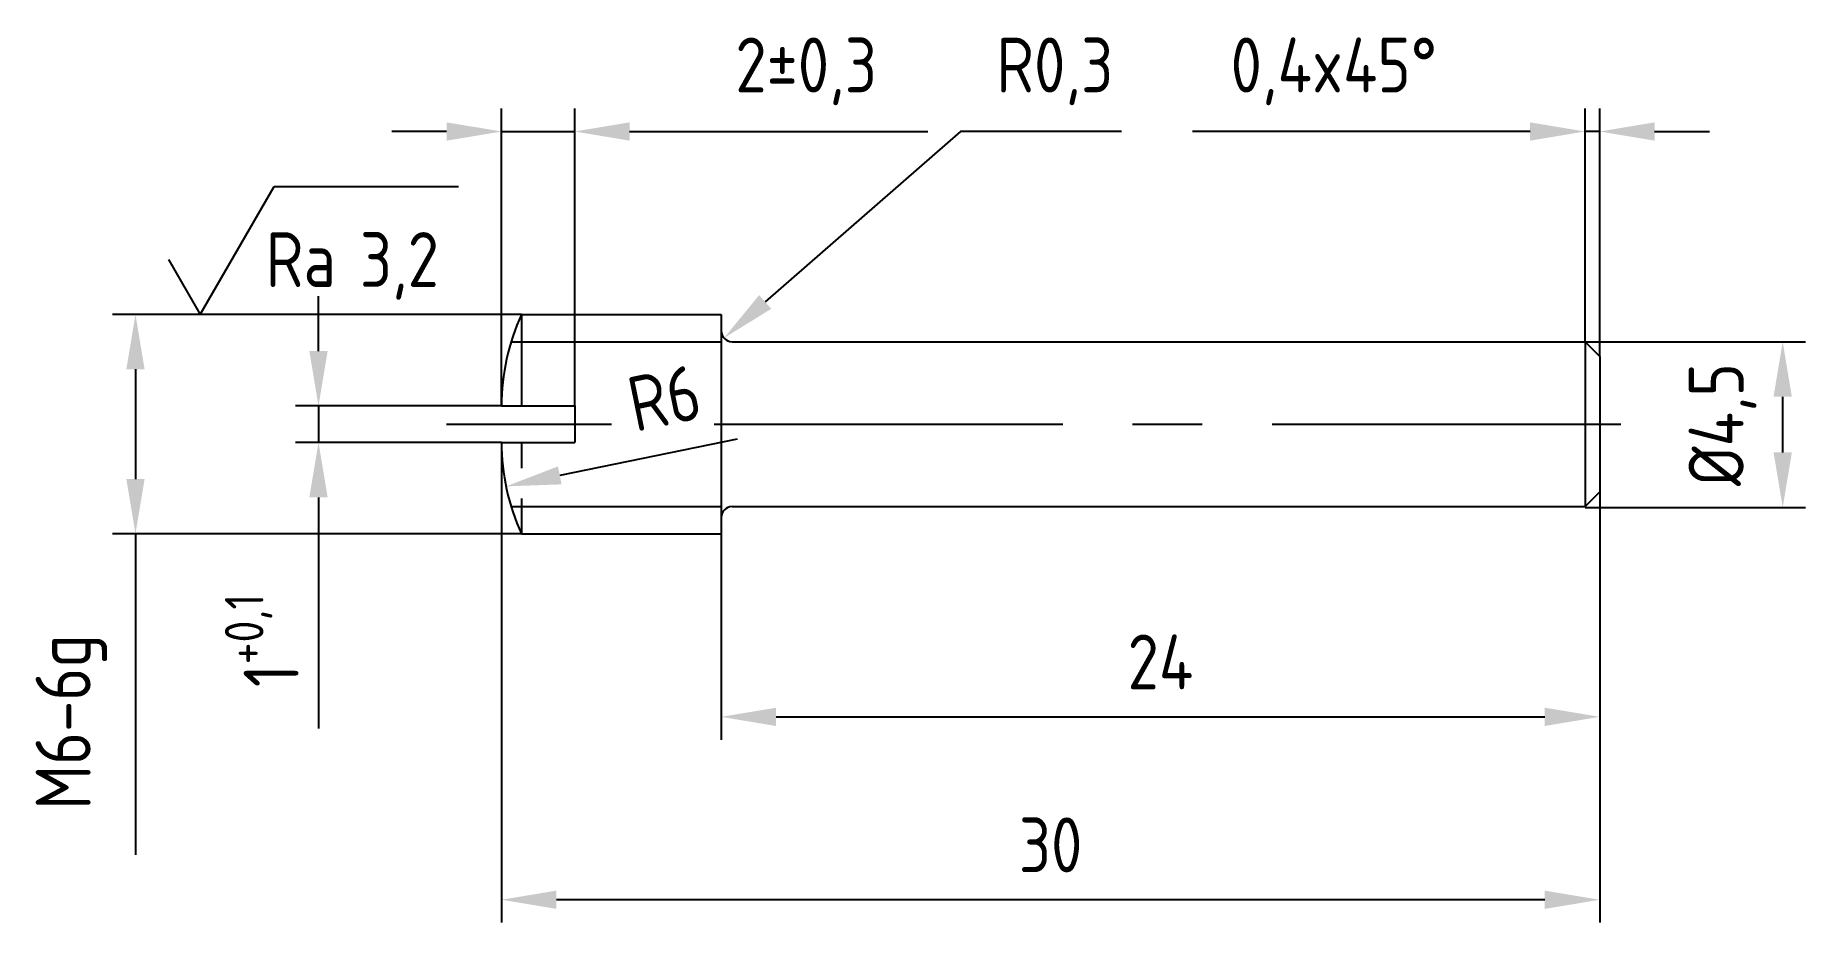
# Model space of a CAD drawing. Header units: millimetres. Extents: x 296 to 344.3, y 274.4 to 298.6.
import ezdxf

# ---------------------------------------------------------------- set-up
doc = ezdxf.new("R2010")
doc.units = ezdxf.units.MM
doc.header["$LTSCALE"] = 0.3
doc.linetypes.add('CENTER', pattern=[50.8, 31.75, -6.35, 6.35, -6.35])
for name, color, linetype in [('Bord', 1, 'Continuous'), ('Cen', 5, 'CENTER'), ('Cont', 6, 'Continuous'), ('Dim', 7, 'Continuous'), ('Text', 3, 'Continuous')]:
    doc.layers.add(name, color=color, linetype=linetype)
doc.styles.add('Style1', font='romans.shx', dxfattribs={"width": 0.8})
doc.dimstyles.new('LIN05', dxfattribs={"dimscale": 0.5, "dimtxt": 3, "dimasz": 3, "dimexe": 1.25, "dimexo": 0, "dimgap": 1.5, "dimtad": 1, "dimdec": 1, "dimtxsty": 'Style1', "dimcen": 2.5, "dimclrt": 3, "dimadec": 0, "dimazin": 0, "dimtfac": 1, "dimtdec": 1, "dimtmove": 0, "dimatfit": 3, "dimfxl": 1, "dimarcsym": 0})
doc.dimstyles.new('LIN2_1', dxfattribs={"dimscale": 0.5, "dimtxt": 3, "dimasz": 3, "dimexe": 1.25, "dimexo": 0, "dimgap": 1.5, "dimtad": 1, "dimtoh": 1, "dimdec": 1, "dimtxsty": 'Style1', "dimcen": 2.5, "dimclrt": 3, "dimadec": 0, "dimazin": 0, "dimtfac": 1, "dimtdec": 1, "dimtmove": 0, "dimatfit": 3, "dimfxl": 1, "dimarcsym": 0})

# ---------------------------------------------------------------- blocks, each defined once
blk = doc.blocks.new('sherISO_04')
at = {"layer": 'Text'}
blk.add_line((4.041, 7), (14.122, 7), dxfattribs=at)
blk.add_lwpolyline([(-1.732, 3), (0, 0), (4.041, 7)], dxfattribs=at)
at = {"layer": 'Text', "style": 'Style1', "width": 0.8}
blk.add_text('Ra', height=3, dxfattribs=at).set_placement((3.584, 1.5))
blk.add_attdef('3,2', (8.727, 1.5), '', height=3, dxfattribs=at)
blk = doc.blocks.new('*D4')
at = {"layer": 'Dim', "color": 0, "lineweight": -2, "transparency": 16777216}
for p, q in [((338.29, 290.236), (344.315, 290.236)), ((343.69, 287.212), (343.69, 288.736)), ((338.29, 285.712), (344.315, 285.712))]:
    blk.add_line(p, q, dxfattribs=at)
at = {"layer": 'Dim', "color": 0, "transparency": 16777216}
for points in [[(343.44, 288.736), (343.94, 288.736), (343.69, 290.236)], [(343.44, 287.212), (343.94, 287.212), (343.69, 285.712)]]:
    blk.add_solid(points, dxfattribs=at)
at = {"layer": 'Dim', "color": 3, "transparency": 16777216, "insert": (342.048, 287.974), "char_height": 1.5, "attachment_point": 5, "rotation": 90, "style": 'Style1'}
blk.add_mtext('%%c4,5', dxfattribs=at)
blk = doc.blocks.new('*D5')
at = {"layer": 'Dim', "color": 0, "lineweight": -2, "transparency": 16777216}
for p, q in [((338.29, 290.236), (338.29, 296.611)), ((338.69, 289.836), (338.69, 296.611)), ((336.79, 295.986), (327.562, 295.986)), ((338.69, 295.986), (338.29, 295.986)), ((340.19, 295.986), (341.69, 295.986))]:
    blk.add_line(p, q, dxfattribs=at)
at = {"layer": 'Dim', "color": 0, "transparency": 16777216}
for points in [[(336.79, 296.236), (336.79, 295.736), (338.29, 295.986)], [(340.19, 296.236), (340.19, 295.736), (338.69, 295.986)]]:
    blk.add_solid(points, dxfattribs=at)
at = {"layer": 'Dim', "color": 3, "transparency": 16777216, "insert": (331.426, 297.629), "char_height": 1.5, "attachment_point": 5, "style": 'Style1'}
blk.add_mtext('0,4x45°', dxfattribs=at)
blk = doc.blocks.new('*D6')
at = {"layer": 'Dim', "color": 0, "lineweight": -2, "transparency": 16777216}
for p, q in [((338.69, 286.136), (338.69, 279.361)), ((314.69, 284.986), (314.69, 279.361)), ((316.19, 279.986), (337.19, 279.986))]:
    blk.add_line(p, q, dxfattribs=at)
at = {"layer": 'Dim', "color": 0, "transparency": 16777216}
for points in [[(316.19, 280.236), (316.19, 279.736), (314.69, 279.986)], [(337.19, 280.236), (337.19, 279.736), (338.69, 279.986)]]:
    blk.add_solid(points, dxfattribs=at)
at = {"layer": 'Dim', "color": 3, "transparency": 16777216, "insert": (326.69, 281.486), "char_height": 1.5, "attachment_point": 5, "style": 'Style1'}
blk.add_mtext('24', dxfattribs=at)
blk = doc.blocks.new('*D7')
at = {"layer": 'Dim', "color": 0, "lineweight": -2, "transparency": 16777216}
for p, q in [((308.69, 287.486), (308.69, 274.361)), ((338.69, 279.986), (338.69, 274.361)), ((337.19, 274.986), (310.19, 274.986))]:
    blk.add_line(p, q, dxfattribs=at)
at = {"layer": 'Dim', "color": 0, "transparency": 16777216}
for points in [[(310.19, 275.236), (310.19, 274.736), (308.69, 274.986)], [(337.19, 275.236), (337.19, 274.736), (338.69, 274.986)]]:
    blk.add_solid(points, dxfattribs=at)
at = {"layer": 'Dim', "color": 3, "transparency": 16777216, "insert": (323.69, 276.486), "char_height": 1.5, "attachment_point": 5, "style": 'Style1'}
blk.add_mtext('30', dxfattribs=at)
blk = doc.blocks.new('*D8')
at = {"layer": 'Dim', "color": 0, "lineweight": -2, "transparency": 16777216}
for p, q in [((308.69, 288.486), (308.69, 296.611)), ((310.69, 288.486), (310.69, 296.611)), ((307.19, 295.986), (305.69, 295.986)), ((308.69, 295.986), (310.69, 295.986)), ((312.19, 295.986), (320.333, 295.986))]:
    blk.add_line(p, q, dxfattribs=at)
at = {"layer": 'Dim', "color": 0, "transparency": 16777216}
for points in [[(307.19, 296.236), (307.19, 295.736), (308.69, 295.986)], [(312.19, 296.236), (312.19, 295.736), (310.69, 295.986)]]:
    blk.add_solid(points, dxfattribs=at)
at = {"layer": 'Dim', "color": 3, "transparency": 16777216, "insert": (317.012, 297.629), "char_height": 1.5, "attachment_point": 5, "style": 'Style1'}
blk.add_mtext('2±0,3', dxfattribs=at)
blk = doc.blocks.new('*D9')
at = {"layer": 'Dim', "color": 0, "lineweight": -2, "transparency": 16777216}
blk.add_line((315.124, 287.575), (310.281, 286.586), dxfattribs=at)
at = {"layer": 'Dim', "color": 0, "transparency": 16777216}
blk.add_solid([(310.231, 286.831), (310.331, 286.341), (308.812, 286.286)], dxfattribs=at)
at = {"layer": 'Dim', "color": 3, "transparency": 16777216, "insert": (313.138, 288.7), "char_height": 1.5, "attachment_point": 5, "rotation": 11.5357, "style": 'Style1'}
blk.add_mtext('R6', dxfattribs=at)
blk = doc.blocks.new('*D10')
at = {"layer": 'Dim', "color": 0, "lineweight": -2, "transparency": 16777216}
for p, q in [((321.224, 295.986), (315.894, 291.326)), ((325.631, 295.986), (321.224, 295.986))]:
    blk.add_line(p, q, dxfattribs=at)
at = {"layer": 'Dim', "color": 0, "transparency": 16777216}
blk.add_solid([(315.729, 291.514), (316.058, 291.138), (314.765, 290.339)], dxfattribs=at)
at = {"layer": 'Dim', "color": 3, "transparency": 16777216, "insert": (323.803, 297.629), "char_height": 1.5, "attachment_point": 5, "style": 'Style1'}
blk.add_mtext('R0,3', dxfattribs=at)
blk = doc.blocks.new('*D11')
at = {"layer": 'Dim', "color": 0, "lineweight": -2, "transparency": 16777216}
for p, q in [((303.69, 289.986), (303.69, 291.486)), ((308.69, 288.486), (303.065, 288.486)), ((303.69, 288.486), (303.69, 287.486)), ((308.69, 287.486), (303.065, 287.486)), ((303.69, 285.986), (303.69, 279.666))]:
    blk.add_line(p, q, dxfattribs=at)
at = {"layer": 'Dim', "color": 0, "transparency": 16777216}
for points in [[(303.44, 289.986), (303.94, 289.986), (303.69, 288.486)], [(303.44, 285.986), (303.94, 285.986), (303.69, 287.486)]]:
    blk.add_solid(points, dxfattribs=at)
at = {"layer": 'Dim', "color": 3, "transparency": 16777216, "insert": (302.14, 282.076), "char_height": 1.5, "attachment_point": 5, "rotation": 90, "style": 'Style1'}
blk.add_mtext('\\A1;1{\\H0.7x;\\S+0,1^ ;}', dxfattribs=at)
blk = doc.blocks.new('*D12')
at = {"layer": 'Dim', "color": 0, "lineweight": -2, "transparency": 16777216}
for p, q in [((309.236, 290.986), (298.065, 290.986)), ((298.69, 289.486), (298.69, 286.486)), ((309.236, 284.986), (298.065, 284.986)), ((298.69, 284.986), (298.69, 276.215))]:
    blk.add_line(p, q, dxfattribs=at)
at = {"layer": 'Dim', "color": 0, "transparency": 16777216}
for points in [[(298.44, 289.486), (298.94, 289.486), (298.69, 290.986)], [(298.44, 286.486), (298.94, 286.486), (298.69, 284.986)]]:
    blk.add_solid(points, dxfattribs=at)
at = {"layer": 'Dim', "color": 3, "transparency": 16777216, "insert": (296.94, 279.85), "char_height": 1.5, "attachment_point": 5, "rotation": 90, "style": 'Style1'}
blk.add_mtext('M6-6g', dxfattribs=at)

msp = doc.modelspace()

# ---------------------------------------------------------------- linework, layer by layer
at = {"layer": 'Bord'}
for p, q in [((308.951, 290.236), (314.69, 290.236)), ((308.951, 285.736), (314.69, 285.736))]:
    msp.add_line(p, q, dxfattribs=at)
at = {"layer": 'Cen'}
for p, q in [((307.19, 287.986), (311.691, 287.986)), ((314.5, 287.986), (340.19, 287.986))]:
    msp.add_line(p, q, dxfattribs=at)
at = {"layer": 'Cont'}
for p, q in [((309.236, 290.986), (314.69, 290.986)), ((309.236, 290.986), (309.236, 288.486)), ((314.69, 290.986), (314.69, 290.536)), ((314.69, 290.986), (314.69, 284.986)), ((314.99, 290.236), (338.29, 290.236)), ((338.29, 290.236), (338.29, 285.736)), ((338.29, 290.236), (338.69, 289.836)), ((338.69, 289.836), (338.69, 286.136)), ((308.69, 288.486), (310.69, 288.486)), ((310.69, 288.486), (310.69, 287.486)), ((308.69, 287.486), (310.69, 287.486)), ((309.236, 287.486), (309.236, 286.782)), ((309.236, 285.958), (309.236, 284.986)), ((338.29, 285.736), (338.69, 286.136)), ((314.69, 285.436), (314.69, 284.986)), ((314.99, 285.736), (338.29, 285.736)), ((309.236, 284.986), (314.69, 284.986))]:
    msp.add_line(p, q, dxfattribs=at)
for centre, radius, start, end in [((314.69, 288.486), 6, 155.3757, 180), ((314.99, 290.536), 0.3, 180, 270), ((314.69, 287.486), 6, 180, 204.6243), ((314.99, 285.436), 0.3, 90, 180)]:
    msp.add_arc(centre, radius, start, end, dxfattribs=at)

# ---------------------------------------------------------------- block references
at = {"layer": 'Dim', "xscale": 0.5, "yscale": 0.5, "zscale": 0.5}
msp.add_blockref('sherISO_04', (300.456, 290.986), dxfattribs=at).add_auto_attribs({'3,2': '3,2'})

# ---------------------------------------------------------------- dimensions: what is measured, and where the dimension line sits
at = {"layer": 'Dim'}
dim = msp.add_linear_dim(base=(308.69, 295.986), p1=(310.69, 288.486), p2=(308.69, 288.486), text='<>±0,3', dimstyle='LIN05', dxfattribs=at)
dim.commit()
dim.dimension.update_dxf_attribs({"geometry": '*D8', "text_midpoint": (317.012, 295.986), "dimtype": 160})
dim = msp.add_radius_dim(center=(314.99, 290.536), mpoint=(314.765, 290.339), dimstyle='LIN2_1', override={"dimtmove": 1}, dxfattribs=at)
dim.commit()
dim.dimension.update_dxf_attribs({"geometry": '*D10', "text_midpoint": (321.224, 295.986), "dimtype": 164})
dim = msp.add_linear_dim(base=(338.29, 295.986), p1=(338.69, 289.836), p2=(338.29, 290.236), text='<>x45°', dimstyle='LIN05', dxfattribs=at)
dim.commit()
dim.dimension.update_dxf_attribs({"geometry": '*D5', "text_midpoint": (331.426, 297.629)})
for base, p1, p2, text, picture, middle in [((303.69, 288.486), (308.69, 287.486), (308.69, 288.486), '\\A1;<>{\\H0.7x;\\S+0,1^ ;}', '*D11', (303.69, 282.076)), ((298.69, 290.986), (309.236, 284.986), (309.236, 290.986), 'M<>-6g', '*D12', (298.69, 279.85)), ((343.69, 290.236), (338.29, 285.712), (338.29, 290.236), '%%c<>', '*D4', (343.69, 287.974))]:
    dim = msp.add_linear_dim(base=base, p1=p1, p2=p2, angle=90, text=text, dimstyle='LIN05', dxfattribs=at)
    dim.commit()
    dim.dimension.update_dxf_attribs({"geometry": picture, "text_midpoint": middle, "dimtype": 160})
dim = msp.add_radius_dim(center=(314.69, 287.486), mpoint=(308.812, 286.286), dimstyle='LIN2_1', dxfattribs=at)
dim.commit()
dim.dimension.update_dxf_attribs({"geometry": '*D9', "text_midpoint": (313.438, 287.231), "dimtype": 164})
for base, p1, p2, picture, middle in [((308.69, 274.986), (338.69, 279.986), (308.69, 287.486), '*D7', (323.69, 276.486)), ((338.69, 279.986), (314.69, 284.986), (338.69, 286.136), '*D6', (326.69, 281.486))]:
    dim = msp.add_linear_dim(base=base, p1=p1, p2=p2, dimstyle='LIN05', dxfattribs=at)
    dim.commit()
    dim.dimension.update_dxf_attribs({"geometry": picture, "text_midpoint": middle})

doc.saveas('drawing.dxf')
